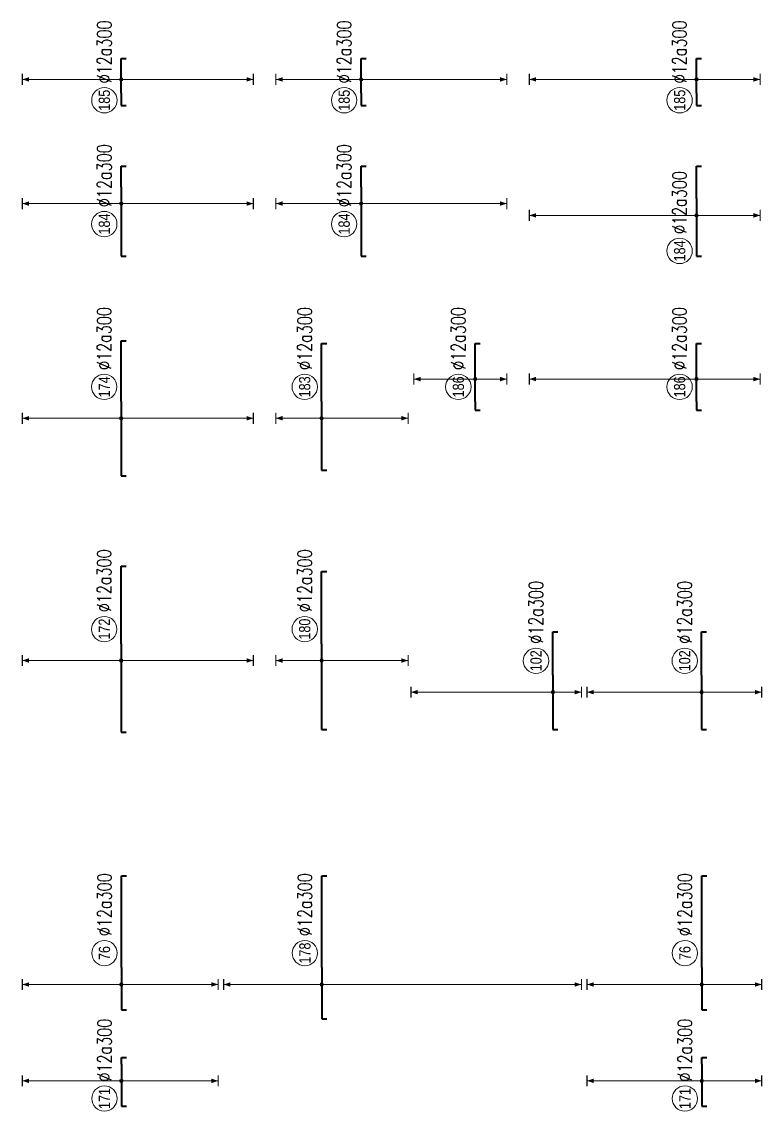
# Model space of a CAD drawing. Header units: millimetres. Extents: x -247377 to 927516, y -864259 to 155594.
# Drawn here: x 49699 to 75989, y -366150 to -327479 of the extents above; entities that cross this region are included whole.
import ezdxf
from ezdxf.enums import TextEntityAlignment as Align

# ---------------------------------------------------------------- set-up
doc = ezdxf.new("R2010")
doc.units = ezdxf.units.MM
doc.header["$MEASUREMENT"] = 0
for name, color, linetype, lineweight in [('NDC_S_DIM', 1, 'Continuous', 15), ('NDC_S_REBAR', 4, 'Continuous', 35), ('NDC_S_VN TEXT', 7, 'Continuous', 20)]:
    doc.layers.add(name, color=color, linetype=linetype, lineweight=lineweight)
doc.styles.add('ARIAL', font='arial.ttf', dxfattribs={"width": 0.8})
doc.styles.add('NDC_EN TXT', font='romans.shx', dxfattribs={"width": 0.8})

# ---------------------------------------------------------------- blocks, each defined once
blk = doc.blocks.new('*U291')
h = blk.add_hatch(color=6)
edge = h.paths.add_edge_path()
edge.add_arc((-2.99, 0), 0.3, 0, 360)
at = {"layer": 'NDC_S_DIM', "color": 8}
for q in [(-2.99, 17.57), (-2.99, -17.18)]:
    blk.add_line((-2.99, 0), q, dxfattribs=at)
for points in [[(-3.99, 17.57, 0.2, 0.2, 0), (-1.99, 17.57, 0, 0, 0)], [(-3.99, -17.18, 0.2, 0.2, 0), (-1.99, -17.18, 0, 0, 0)]]:
    blk.add_lwpolyline(points, format="xyseb", dxfattribs=at)
at = {"layer": 'NDC_S_DIM'}
blk.add_circle((2.58, 3), 2.25, dxfattribs=at)
at = {"layer": 'NDC_S_DIM', "color": 6}
blk.add_circle((-2.99, 0), 0.3, dxfattribs=at)
at = {"layer": 'NDC_S_DIM', "color": 8}
for points in [[(-3.39, 16.37), (-2.99, 17.57), (-2.59, 16.37)], [(-3.39, -15.98), (-2.99, -17.18), (-2.59, -15.98)]]:
    blk.add_solid(points, dxfattribs=at)
at = {"layer": 'NDC_S_REBAR'}
for p, q in [((0, 0), (-7.48, 0)), ((-7.48, 0), (-7.48, -0.9)), ((0, 0), (16.27, 0)), ((16.27, 0), (16.27, -0.9)), ((-7.48, -0.9), (-7.48, -0.9)), ((16.27, -0.9), (16.27, -0.9))]:
    blk.add_line(p, q, dxfattribs=at)
at = {"layer": 'NDC_S_VN TEXT', "style": 'ARIAL', "width": 0.8}
blk.add_attdef('KHT', text='', height=2, dxfattribs=at).set_placement((2.58, 3), align=Align.MIDDLE_CENTER)
at = {"layer": 'NDC_S_VN TEXT', "color": 3, "style": 'NDC_EN TXT', "width": 0.75}
blk.add_attdef('DKT', (5.58, 1.75), '', height=2.5, dxfattribs=at)
blk = doc.blocks.new('*U290')
h = blk.add_hatch(color=6)
edge = h.paths.add_edge_path()
edge.add_arc((-2.99, 0), 0.3, 0, 360)
at = {"layer": 'NDC_S_DIM', "color": 8}
for q in [(-2.99, 17.57), (-2.99, -17.18)]:
    blk.add_line((-2.99, 0), q, dxfattribs=at)
for points in [[(-3.99, 17.57, 0.2, 0.2, 0), (-1.99, 17.57, 0, 0, 0)], [(-3.99, -17.18, 0.2, 0.2, 0), (-1.99, -17.18, 0, 0, 0)]]:
    blk.add_lwpolyline(points, format="xyseb", dxfattribs=at)
at = {"layer": 'NDC_S_DIM'}
blk.add_circle((-6.13, 3), 2.25, dxfattribs=at)
at = {"layer": 'NDC_S_DIM', "color": 6}
blk.add_circle((-2.99, 0), 0.3, dxfattribs=at)
at = {"layer": 'NDC_S_DIM', "color": 8}
for points in [[(-3.39, 16.37), (-2.99, 17.57), (-2.59, 16.37)], [(-3.39, -15.98), (-2.99, -17.18), (-2.59, -15.98)]]:
    blk.add_solid(points, dxfattribs=at)
at = {"layer": 'NDC_S_REBAR'}
for p, q in [((0, 0), (-7.48, 0)), ((-7.48, 0), (-7.48, -0.9)), ((0, 0), (1.13, 0)), ((1.13, 0), (1.13, -0.9)), ((-7.48, -0.9), (-7.48, -0.9)), ((1.13, -0.9), (1.13, -0.9))]:
    blk.add_line(p, q, dxfattribs=at)
at = {"layer": 'NDC_S_VN TEXT', "style": 'ARIAL', "width": 0.8}
blk.add_attdef('KHT', text='', height=2, dxfattribs=at).set_placement((-6.13, 3), align=Align.MIDDLE_CENTER)
at = {"layer": 'NDC_S_VN TEXT', "color": 3, "style": 'NDC_EN TXT', "width": 0.75}
blk.add_attdef('DKT', (-3.13, 1.75), '', height=2.5, dxfattribs=at)
blk = doc.blocks.new('*U292')
h = blk.add_hatch(color=6)
edge = h.paths.add_edge_path()
edge.add_arc((-2.99, 0), 0.3, 0, 360)
at = {"layer": 'NDC_S_DIM', "color": 8}
for q in [(-2.99, 17.54), (-2.99, -23.46)]:
    blk.add_line((-2.99, 0), q, dxfattribs=at)
for points in [[(-3.99, 17.54, 0.2, 0.2, 0), (-1.99, 17.54, 0, 0, 0)], [(-3.99, -23.46, 0.2, 0.2, 0), (-1.99, -23.46, 0, 0, 0)]]:
    blk.add_lwpolyline(points, format="xyseb", dxfattribs=at)
at = {"layer": 'NDC_S_DIM'}
blk.add_circle((2.58, 3), 2.25, dxfattribs=at)
at = {"layer": 'NDC_S_DIM', "color": 6}
blk.add_circle((-2.99, 0), 0.3, dxfattribs=at)
at = {"layer": 'NDC_S_DIM', "color": 8}
for points in [[(-3.39, 16.34), (-2.99, 17.54), (-2.59, 16.34)], [(-3.39, -22.26), (-2.99, -23.46), (-2.59, -22.26)]]:
    blk.add_solid(points, dxfattribs=at)
at = {"layer": 'NDC_S_REBAR'}
for p, q in [((0, 0), (-15.73, 0)), ((-15.73, 0), (-15.73, -0.9)), ((0, 0), (13.77, 0)), ((13.77, 0), (13.77, -0.9)), ((-15.73, -0.9), (-15.73, -0.9)), ((13.77, -0.9), (13.77, -0.9))]:
    blk.add_line(p, q, dxfattribs=at)
at = {"layer": 'NDC_S_VN TEXT', "style": 'ARIAL', "width": 0.8}
blk.add_attdef('KHT', text='', height=2, dxfattribs=at).set_placement((2.58, 3), align=Align.MIDDLE_CENTER)
at = {"layer": 'NDC_S_VN TEXT', "color": 3, "style": 'NDC_EN TXT', "width": 0.75}
blk.add_attdef('DKT', (5.58, 1.75), '', height=2.5, dxfattribs=at)
blk = doc.blocks.new('*U293')
h = blk.add_hatch(color=6)
edge = h.paths.add_edge_path()
edge.add_arc((-2.99, 0), 0.3, 0, 360)
at = {"layer": 'NDC_S_DIM', "color": 8}
for q in [(-2.99, 17.54), (-2.99, -23.46)]:
    blk.add_line((-2.99, 0), q, dxfattribs=at)
for points in [[(-3.99, 17.54, 0.2, 0.2, 0), (-1.99, 17.54, 0, 0, 0)], [(-3.99, -23.46, 0.2, 0.2, 0), (-1.99, -23.46, 0, 0, 0)]]:
    blk.add_lwpolyline(points, format="xyseb", dxfattribs=at)
at = {"layer": 'NDC_S_DIM'}
blk.add_circle((2.58, 3), 2.25, dxfattribs=at)
at = {"layer": 'NDC_S_DIM', "color": 6}
blk.add_circle((-2.99, 0), 0.3, dxfattribs=at)
at = {"layer": 'NDC_S_DIM', "color": 8}
for points in [[(-3.39, 16.34), (-2.99, 17.54), (-2.59, 16.34)], [(-3.39, -22.26), (-2.99, -23.46), (-2.59, -22.26)]]:
    blk.add_solid(points, dxfattribs=at)
at = {"layer": 'NDC_S_REBAR'}
for p, q in [((0, 0), (-13.23, 0)), ((-13.23, 0), (-13.23, -0.9)), ((0, 0), (10.77, 0)), ((10.77, 0), (10.77, -0.9)), ((-13.23, -0.9), (-13.23, -0.9)), ((10.77, -0.9), (10.77, -0.9))]:
    blk.add_line(p, q, dxfattribs=at)
at = {"layer": 'NDC_S_VN TEXT', "style": 'ARIAL', "width": 0.8}
blk.add_attdef('KHT', text='', height=2, dxfattribs=at).set_placement((2.58, 3), align=Align.MIDDLE_CENTER)
at = {"layer": 'NDC_S_VN TEXT', "color": 3, "style": 'NDC_EN TXT', "width": 0.75}
blk.add_attdef('DKT', (5.58, 1.75), '', height=2.5, dxfattribs=at)
blk = doc.blocks.new('*U294')
h = blk.add_hatch(color=6)
edge = h.paths.add_edge_path()
edge.add_arc((-2.99, 0), 0.3, 0, 360)
at = {"layer": 'NDC_S_DIM', "color": 8}
for q in [(-2.99, 17.55), (-2.99, -23.45)]:
    blk.add_line((-2.99, 0), q, dxfattribs=at)
for points in [[(-3.99, 17.55, 0.2, 0.2, 0), (-1.99, 17.55, 0, 0, 0)], [(-3.99, -23.45, 0.2, 0.2, 0), (-1.99, -23.45, 0, 0, 0)]]:
    blk.add_lwpolyline(points, format="xyseb", dxfattribs=at)
at = {"layer": 'NDC_S_DIM'}
blk.add_circle((-6.62, 3), 2.25, dxfattribs=at)
at = {"layer": 'NDC_S_DIM', "color": 6}
blk.add_circle((-2.99, 0), 0.3, dxfattribs=at)
at = {"layer": 'NDC_S_DIM', "color": 8}
for points in [[(-3.39, 16.35), (-2.99, 17.55), (-2.59, 16.35)], [(-3.39, -22.25), (-2.99, -23.45), (-2.59, -22.25)]]:
    blk.add_solid(points, dxfattribs=at)
at = {"layer": 'NDC_S_REBAR'}
for p, q in [((0, 0), (-12.33, 0)), ((-12.33, 0), (-12.33, -0.9)), ((0, 0), (3.68, 0)), ((3.68, 0), (3.68, -0.9)), ((-12.33, -0.9), (-12.33, -0.9)), ((3.68, -0.9), (3.68, -0.9))]:
    blk.add_line(p, q, dxfattribs=at)
at = {"layer": 'NDC_S_VN TEXT', "style": 'ARIAL', "width": 0.8}
blk.add_attdef('KHT', text='', height=2, dxfattribs=at).set_placement((-6.62, 3), align=Align.MIDDLE_CENTER)
at = {"layer": 'NDC_S_VN TEXT', "color": 3, "style": 'NDC_EN TXT', "width": 0.75}
blk.add_attdef('DKT', (-3.62, 1.75), '', height=2.5, dxfattribs=at)
blk = doc.blocks.new('*U295')
h = blk.add_hatch(color=6)
edge = h.paths.add_edge_path()
edge.add_arc((-2.99, 0), 0.3, 0, 360)
at = {"layer": 'NDC_S_DIM', "color": 8}
for q in [(-2.99, 17.41), (-2.99, -46.09)]:
    blk.add_line((-2.99, 0), q, dxfattribs=at)
for points in [[(-3.99, 17.41, 0.2, 0.2, 0), (-1.99, 17.41, 0, 0, 0)], [(-3.99, -46.09, 0.2, 0.2, 0), (-1.99, -46.09, 0, 0, 0)]]:
    blk.add_lwpolyline(points, format="xyseb", dxfattribs=at)
at = {"layer": 'NDC_S_DIM'}
blk.add_circle((2.58, 3), 2.25, dxfattribs=at)
at = {"layer": 'NDC_S_DIM', "color": 6}
blk.add_circle((-2.99, 0), 0.3, dxfattribs=at)
at = {"layer": 'NDC_S_DIM', "color": 8}
for points in [[(-3.39, 16.21), (-2.99, 17.41), (-2.59, 16.21)], [(-3.39, -44.89), (-2.99, -46.09), (-2.59, -44.89)]]:
    blk.add_solid(points, dxfattribs=at)
at = {"layer": 'NDC_S_REBAR'}
for p, q in [((0, 0), (-9.09, 0)), ((-9.09, 0), (-9.09, -0.9)), ((0, 0), (16.27, 0)), ((16.27, 0), (16.27, -0.9)), ((-9.09, -0.9), (-9.09, -0.9)), ((16.27, -0.9), (16.27, -0.9))]:
    blk.add_line(p, q, dxfattribs=at)
at = {"layer": 'NDC_S_VN TEXT', "style": 'ARIAL', "width": 0.8}
blk.add_attdef('KHT', text='', height=2, dxfattribs=at).set_placement((2.58, 3), align=Align.MIDDLE_CENTER)
at = {"layer": 'NDC_S_VN TEXT', "color": 3, "style": 'NDC_EN TXT', "width": 0.75}
blk.add_attdef('DKT', (5.58, 1.75), '', height=2.5, dxfattribs=at)
blk = doc.blocks.new('*U296')
h = blk.add_hatch(color=6)
edge = h.paths.add_edge_path()
edge.add_arc((-2.99, 0), 0.3, 0, 360)
at = {"layer": 'NDC_S_DIM', "color": 8}
for q in [(-2.99, 8.13), (-2.99, -15.37)]:
    blk.add_line((-2.99, 0), q, dxfattribs=at)
for points in [[(-3.99, 8.13, 0.2, 0.2, 0), (-1.99, 8.13, 0, 0, 0)], [(-3.99, -15.37, 0.2, 0.2, 0), (-1.99, -15.37, 0, 0, 0)]]:
    blk.add_lwpolyline(points, format="xyseb", dxfattribs=at)
at = {"layer": 'NDC_S_DIM'}
blk.add_circle((2.58, 3), 2.25, dxfattribs=at)
at = {"layer": 'NDC_S_DIM', "color": 6}
blk.add_circle((-2.99, 0), 0.3, dxfattribs=at)
at = {"layer": 'NDC_S_DIM', "color": 8}
for points in [[(-3.39, 6.93), (-2.99, 8.13), (-2.59, 6.93)], [(-3.39, -14.17), (-2.99, -15.37), (-2.59, -14.17)]]:
    blk.add_solid(points, dxfattribs=at)
at = {"layer": 'NDC_S_REBAR'}
for p, q in [((0, 0), (-15.23, 0)), ((-15.23, 0), (-15.23, -0.9)), ((0, 0), (12.79, 0)), ((12.79, 0), (12.79, -0.9)), ((-15.23, -0.9), (-15.23, -0.9)), ((12.79, -0.9), (12.79, -0.9))]:
    blk.add_line(p, q, dxfattribs=at)
at = {"layer": 'NDC_S_VN TEXT', "style": 'ARIAL', "width": 0.8}
blk.add_attdef('KHT', text='', height=2, dxfattribs=at).set_placement((2.58, 3), align=Align.MIDDLE_CENTER)
at = {"layer": 'NDC_S_VN TEXT', "color": 3, "style": 'NDC_EN TXT', "width": 0.75}
blk.add_attdef('DKT', (5.58, 1.75), '', height=2.5, dxfattribs=at)
blk = doc.blocks.new('*U297')
h = blk.add_hatch(color=6)
edge = h.paths.add_edge_path()
edge.add_arc((-2.99, 0), 0.3, 0, 360)
at = {"layer": 'NDC_S_DIM', "color": 8}
for q in [(-2.99, 8.13), (-2.99, -15.37)]:
    blk.add_line((-2.99, 0), q, dxfattribs=at)
for points in [[(-3.99, 8.13, 0.2, 0.2, 0), (-1.99, 8.13, 0, 0, 0)], [(-3.99, -15.37, 0.2, 0.2, 0), (-1.99, -15.37, 0, 0, 0)]]:
    blk.add_lwpolyline(points, format="xyseb", dxfattribs=at)
at = {"layer": 'NDC_S_DIM'}
blk.add_circle((2.58, 3), 2.25, dxfattribs=at)
at = {"layer": 'NDC_S_DIM', "color": 6}
blk.add_circle((-2.99, 0), 0.3, dxfattribs=at)
at = {"layer": 'NDC_S_DIM', "color": 8}
for points in [[(-3.39, 6.93), (-2.99, 8.13), (-2.59, 6.93)], [(-3.39, -14.17), (-2.99, -15.37), (-2.59, -14.17)]]:
    blk.add_solid(points, dxfattribs=at)
at = {"layer": 'NDC_S_REBAR'}
for p, q in [((0, 0), (-12.21, 0)), ((-12.21, 0), (-12.21, -0.9)), ((0, 0), (10.29, 0)), ((10.29, 0), (10.29, -0.9)), ((-12.21, -0.9), (-12.21, -0.9)), ((10.29, -0.9), (10.29, -0.9))]:
    blk.add_line(p, q, dxfattribs=at)
at = {"layer": 'NDC_S_VN TEXT', "style": 'ARIAL', "width": 0.8}
blk.add_attdef('KHT', text='', height=2, dxfattribs=at).set_placement((2.58, 3), align=Align.MIDDLE_CENTER)
at = {"layer": 'NDC_S_VN TEXT', "color": 3, "style": 'NDC_EN TXT', "width": 0.75}
blk.add_attdef('DKT', (5.58, 1.75), '', height=2.5, dxfattribs=at)
blk = doc.blocks.new('*U298')
h = blk.add_hatch(color=6)
edge = h.paths.add_edge_path()
edge.add_arc((-2.99, 0), 0.3, 0, 360)
at = {"layer": 'NDC_S_DIM', "color": 8}
for q in [(-2.99, 15.13), (-2.99, -25.87)]:
    blk.add_line((-2.99, 0), q, dxfattribs=at)
for points in [[(-3.99, 15.13, 0.2, 0.2, 0), (-1.99, 15.13, 0, 0, 0)], [(-3.99, -25.87, 0.2, 0.2, 0), (-1.99, -25.87, 0, 0, 0)]]:
    blk.add_lwpolyline(points, format="xyseb", dxfattribs=at)
at = {"layer": 'NDC_S_DIM'}
blk.add_circle((-6.62, 3), 2.25, dxfattribs=at)
at = {"layer": 'NDC_S_DIM', "color": 6}
blk.add_circle((-2.99, 0), 0.3, dxfattribs=at)
at = {"layer": 'NDC_S_DIM', "color": 8}
for points in [[(-3.39, 13.93), (-2.99, 15.13), (-2.59, 13.93)], [(-3.39, -24.67), (-2.99, -25.87), (-2.59, -24.67)]]:
    blk.add_solid(points, dxfattribs=at)
at = {"layer": 'NDC_S_REBAR'}
for p, q in [((0, 0), (-12.33, 0)), ((-12.33, 0), (-12.33, -0.9)), ((0, 0), (3.68, 0)), ((3.68, 0), (3.68, -0.9)), ((-12.33, -0.9), (-12.33, -0.9)), ((3.68, -0.9), (3.68, -0.9))]:
    blk.add_line(p, q, dxfattribs=at)
at = {"layer": 'NDC_S_VN TEXT', "style": 'ARIAL', "width": 0.8}
blk.add_attdef('KHT', text='', height=2, dxfattribs=at).set_placement((-6.62, 3), align=Align.MIDDLE_CENTER)
at = {"layer": 'NDC_S_VN TEXT', "color": 3, "style": 'NDC_EN TXT', "width": 0.75}
blk.add_attdef('DKT', (-3.62, 1.75), '', height=2.5, dxfattribs=at)
blk = doc.blocks.new('*U299')
h = blk.add_hatch(color=6)
edge = h.paths.add_edge_path()
edge.add_arc((-2.99, 0), 0.3, 0, 360)
at = {"layer": 'NDC_S_DIM', "color": 8}
for q in [(-2.99, 25.19), (-2.99, -5.06)]:
    blk.add_line((-2.99, 0), q, dxfattribs=at)
for points in [[(-3.99, 25.19, 0.2, 0.2, 0), (-1.99, 25.19, 0, 0, 0)], [(-3.99, -5.06, 0.2, 0.2, 0), (-1.99, -5.06, 0, 0, 0)]]:
    blk.add_lwpolyline(points, format="xyseb", dxfattribs=at)
at = {"layer": 'NDC_S_DIM'}
blk.add_circle((2.58, 3), 2.25, dxfattribs=at)
at = {"layer": 'NDC_S_DIM', "color": 6}
blk.add_circle((-2.99, 0), 0.3, dxfattribs=at)
at = {"layer": 'NDC_S_DIM', "color": 8}
for points in [[(-3.39, 23.99), (-2.99, 25.19), (-2.59, 23.99)], [(-3.39, -3.86), (-2.99, -5.06), (-2.59, -3.86)]]:
    blk.add_solid(points, dxfattribs=at)
at = {"layer": 'NDC_S_REBAR'}
for p, q in [((0, 0), (-9.62, 0)), ((-9.62, 0), (-9.62, -0.9)), ((0, 0), (7.73, 0)), ((7.73, 0), (7.73, -0.9)), ((-9.62, -0.9), (-9.62, -0.9)), ((7.73, -0.9), (7.73, -0.9))]:
    blk.add_line(p, q, dxfattribs=at)
at = {"layer": 'NDC_S_VN TEXT', "style": 'ARIAL', "width": 0.8}
blk.add_attdef('KHT', text='', height=2, dxfattribs=at).set_placement((2.58, 3), align=Align.MIDDLE_CENTER)
at = {"layer": 'NDC_S_VN TEXT', "color": 3, "style": 'NDC_EN TXT', "width": 0.75}
blk.add_attdef('DKT', (5.58, 1.75), '', height=2.5, dxfattribs=at)
blk = doc.blocks.new('*U303')
h = blk.add_hatch(color=6)
edge = h.paths.add_edge_path()
edge.add_arc((-2.99, 0), 0.3, 0, 360)
at = {"layer": 'NDC_S_DIM', "color": 8}
for q in [(-2.99, 20.34), (-2.99, -10.66)]:
    blk.add_line((-2.99, 0), q, dxfattribs=at)
for points in [[(-3.99, 20.34, 0.2, 0.2, 0), (-1.99, 20.34, 0, 0, 0)], [(-3.99, -10.66, 0.2, 0.2, 0), (-1.99, -10.66, 0, 0, 0)]]:
    blk.add_lwpolyline(points, format="xyseb", dxfattribs=at)
at = {"layer": 'NDC_S_DIM'}
blk.add_circle((2.58, 3), 2.25, dxfattribs=at)
at = {"layer": 'NDC_S_DIM', "color": 6}
blk.add_circle((-2.99, 0), 0.3, dxfattribs=at)
at = {"layer": 'NDC_S_DIM', "color": 8}
for points in [[(-3.39, 19.14), (-2.99, 20.34), (-2.59, 19.14)], [(-3.39, -9.46), (-2.99, -10.66), (-2.59, -9.46)]]:
    blk.add_solid(points, dxfattribs=at)
at = {"layer": 'NDC_S_REBAR'}
for p, q in [((0, 0), (-9.62, 0)), ((-9.62, 0), (-9.62, -0.9)), ((0, 0), (7.73, 0)), ((7.73, 0), (7.73, -0.9)), ((-9.62, -0.9), (-9.62, -0.9)), ((7.73, -0.9), (7.73, -0.9))]:
    blk.add_line(p, q, dxfattribs=at)
at = {"layer": 'NDC_S_VN TEXT', "style": 'ARIAL', "width": 0.8}
blk.add_attdef('KHT', text='', height=2, dxfattribs=at).set_placement((2.58, 3), align=Align.MIDDLE_CENTER)
at = {"layer": 'NDC_S_VN TEXT', "color": 3, "style": 'NDC_EN TXT', "width": 0.75}
blk.add_attdef('DKT', (5.58, 1.75), '', height=2.5, dxfattribs=at)
blk = doc.blocks.new('*U301')
h = blk.add_hatch(color=6)
edge = h.paths.add_edge_path()
edge.add_arc((-2.99, 0), 0.3, 0, 360)
at = {"layer": 'NDC_S_DIM', "color": 8}
for q in [(-2.99, 20.37), (-2.99, -10.63)]:
    blk.add_line((-2.99, 0), q, dxfattribs=at)
for points in [[(-3.99, 20.37, 0.2, 0.2, 0), (-1.99, 20.37, 0, 0, 0)], [(-3.99, -10.63, 0.2, 0.2, 0), (-1.99, -10.63, 0, 0, 0)]]:
    blk.add_lwpolyline(points, format="xyseb", dxfattribs=at)
at = {"layer": 'NDC_S_DIM'}
blk.add_circle((2.58, 3), 2.25, dxfattribs=at)
at = {"layer": 'NDC_S_DIM', "color": 6}
blk.add_circle((-2.99, 0), 0.3, dxfattribs=at)
at = {"layer": 'NDC_S_DIM', "color": 8}
for points in [[(-3.39, 19.17), (-2.99, 20.37), (-2.59, 19.17)], [(-3.39, -9.43), (-2.99, -10.63), (-2.59, -9.43)]]:
    blk.add_solid(points, dxfattribs=at)
at = {"layer": 'NDC_S_REBAR'}
for p, q in [((0, 0), (-7.48, 0)), ((-7.48, 0), (-7.48, -0.9)), ((0, 0), (16.27, 0)), ((16.27, 0), (16.27, -0.9)), ((-7.48, -0.9), (-7.48, -0.9)), ((16.27, -0.9), (16.27, -0.9))]:
    blk.add_line(p, q, dxfattribs=at)
at = {"layer": 'NDC_S_VN TEXT', "style": 'ARIAL', "width": 0.8}
blk.add_attdef('KHT', text='', height=2, dxfattribs=at).set_placement((2.58, 3), align=Align.MIDDLE_CENTER)
at = {"layer": 'NDC_S_VN TEXT', "color": 3, "style": 'NDC_EN TXT', "width": 0.75}
blk.add_attdef('DKT', (5.58, 1.75), '', height=2.5, dxfattribs=at)
blk = doc.blocks.new('*U300')
h = blk.add_hatch(color=6)
edge = h.paths.add_edge_path()
edge.add_arc((-2.99, 0), 0.3, 0, 360)
at = {"layer": 'NDC_S_DIM', "color": 8}
for q in [(-2.99, 20.37), (-2.99, -10.63)]:
    blk.add_line((-2.99, 0), q, dxfattribs=at)
for points in [[(-3.99, 20.37, 0.2, 0.2, 0), (-1.99, 20.37, 0, 0, 0)], [(-3.99, -10.63, 0.2, 0.2, 0), (-1.99, -10.63, 0, 0, 0)]]:
    blk.add_lwpolyline(points, format="xyseb", dxfattribs=at)
at = {"layer": 'NDC_S_DIM'}
blk.add_circle((-6.13, 3), 2.25, dxfattribs=at)
at = {"layer": 'NDC_S_DIM', "color": 6}
blk.add_circle((-2.99, 0), 0.3, dxfattribs=at)
at = {"layer": 'NDC_S_DIM', "color": 8}
for points in [[(-3.39, 19.17), (-2.99, 20.37), (-2.59, 19.17)], [(-3.39, -9.43), (-2.99, -10.63), (-2.59, -9.43)]]:
    blk.add_solid(points, dxfattribs=at)
at = {"layer": 'NDC_S_REBAR'}
for p, q in [((0, 0), (-7.48, 0)), ((-7.48, 0), (-7.48, -0.9)), ((0, 0), (1.13, 0)), ((1.13, 0), (1.13, -0.9)), ((-7.48, -0.9), (-7.48, -0.9)), ((1.13, -0.9), (1.13, -0.9))]:
    blk.add_line(p, q, dxfattribs=at)
at = {"layer": 'NDC_S_VN TEXT', "style": 'ARIAL', "width": 0.8}
blk.add_attdef('KHT', text='', height=2, dxfattribs=at).set_placement((-6.13, 3), align=Align.MIDDLE_CENTER)
at = {"layer": 'NDC_S_VN TEXT', "color": 3, "style": 'NDC_EN TXT', "width": 0.75}
blk.add_attdef('DKT', (-3.13, 1.75), '', height=2.5, dxfattribs=at)
blk = doc.blocks.new('*U312')
h = blk.add_hatch(color=6)
edge = h.paths.add_edge_path()
edge.add_arc((3.96, 0), 0.3, 0, 360)
at = {"layer": 'NDC_S_DIM', "color": 8}
for q in [(3.96, 10.9), (3.96, -5.6)]:
    blk.add_line((3.96, 0), q, dxfattribs=at)
for points in [[(2.96, 10.9, 0.2, 0.2, 0), (4.96, 10.9, 0, 0, 0)], [(2.96, -5.6, 0.2, 0.2, 0), (4.96, -5.6, 0, 0, 0)]]:
    blk.add_lwpolyline(points, format="xyseb", dxfattribs=at)
at = {"layer": 'NDC_S_DIM'}
blk.add_circle((2.58, 3), 2.25, dxfattribs=at)
at = {"layer": 'NDC_S_DIM', "color": 6}
blk.add_circle((3.96, 0), 0.3, dxfattribs=at)
at = {"layer": 'NDC_S_DIM', "color": 8}
for points in [[(3.56, 9.7), (3.96, 10.9), (4.36, 9.7)], [(3.56, -4.4), (3.96, -5.6), (4.36, -4.4)]]:
    blk.add_solid(points, dxfattribs=at)
at = {"layer": 'NDC_S_REBAR'}
for p, q in [((0, 0), (-1.57, 0)), ((-1.57, 0), (-1.57, -0.9)), ((0, 0), (10.28, 0)), ((10.28, 0), (10.28, -0.9)), ((-1.57, -0.9), (-1.57, -0.9)), ((10.28, -0.9), (10.28, -0.9))]:
    blk.add_line(p, q, dxfattribs=at)
at = {"layer": 'NDC_S_VN TEXT', "style": 'ARIAL', "width": 0.8}
blk.add_attdef('KHT', text='', height=2, dxfattribs=at).set_placement((2.58, 3), align=Align.MIDDLE_CENTER)
at = {"layer": 'NDC_S_VN TEXT', "color": 3, "style": 'NDC_EN TXT', "width": 0.75}
blk.add_attdef('DKT', (5.58, 1.75), '', height=2.5, dxfattribs=at)
blk = doc.blocks.new('*U314')
h = blk.add_hatch(color=6)
edge = h.paths.add_edge_path()
edge.add_arc((3.96, 0), 0.3, 0, 360)
at = {"layer": 'NDC_S_DIM', "color": 8}
for q in [(3.96, 29.68), (3.96, -11.32)]:
    blk.add_line((3.96, 0), q, dxfattribs=at)
for points in [[(2.96, 29.68, 0.2, 0.2, 0), (4.96, 29.68, 0, 0, 0)], [(2.96, -11.32, 0.2, 0.2, 0), (4.96, -11.32, 0, 0, 0)]]:
    blk.add_lwpolyline(points, format="xyseb", dxfattribs=at)
at = {"layer": 'NDC_S_DIM'}
blk.add_circle((2.58, 3), 2.25, dxfattribs=at)
at = {"layer": 'NDC_S_DIM', "color": 6}
blk.add_circle((3.96, 0), 0.3, dxfattribs=at)
at = {"layer": 'NDC_S_DIM', "color": 8}
for points in [[(3.56, 28.48), (3.96, 29.68), (4.36, 28.48)], [(3.56, -10.12), (3.96, -11.32), (4.36, -10.12)]]:
    blk.add_solid(points, dxfattribs=at)
at = {"layer": 'NDC_S_REBAR'}
for p, q in [((0, 0), (-1.57, 0)), ((-1.57, 0), (-1.57, -0.9)), ((0, 0), (10.28, 0)), ((10.28, 0), (10.28, -0.9)), ((-1.57, -0.9), (-1.57, -0.9)), ((10.28, -0.9), (10.28, -0.9))]:
    blk.add_line(p, q, dxfattribs=at)
at = {"layer": 'NDC_S_VN TEXT', "style": 'ARIAL', "width": 0.8}
blk.add_attdef('KHT', text='', height=2, dxfattribs=at).set_placement((2.58, 3), align=Align.MIDDLE_CENTER)
at = {"layer": 'NDC_S_VN TEXT', "color": 3, "style": 'NDC_EN TXT', "width": 0.75}
blk.add_attdef('DKT', (5.58, 1.75), '', height=2.5, dxfattribs=at)
blk = doc.blocks.new('*U310')
h = blk.add_hatch(color=6)
edge = h.paths.add_edge_path()
edge.add_arc((2.44, 0), 0.3, 0, 360)
at = {"layer": 'NDC_S_DIM', "color": 8}
for q in [(2.44, 29.69), (2.44, -11.31)]:
    blk.add_line((2.44, 0), q, dxfattribs=at)
for points in [[(1.44, 29.69, 0.2, 0.2, 0), (3.44, 29.69, 0, 0, 0)], [(1.44, -11.31, 0.2, 0.2, 0), (3.44, -11.31, 0, 0, 0)]]:
    blk.add_lwpolyline(points, format="xyseb", dxfattribs=at)
at = {"layer": 'NDC_S_DIM'}
blk.add_circle((-1.26, 3), 2.25, dxfattribs=at)
at = {"layer": 'NDC_S_DIM', "color": 6}
blk.add_circle((2.44, 0), 0.3, dxfattribs=at)
at = {"layer": 'NDC_S_DIM', "color": 8}
for points in [[(2.04, 28.49), (2.44, 29.69), (2.84, 28.49)], [(2.04, -10.11), (2.44, -11.31), (2.84, -10.11)]]:
    blk.add_solid(points, dxfattribs=at)
at = {"layer": 'NDC_S_REBAR'}
for p, q in [((0, 0), (-2.2, 0)), ((-2.2, 0), (-2.2, -0.9)), ((0, 0), (6.17, 0)), ((6.17, 0), (6.17, -0.9)), ((-2.2, -0.9), (-2.2, -0.9)), ((6.17, -0.9), (6.17, -0.9))]:
    blk.add_line(p, q, dxfattribs=at)
at = {"layer": 'NDC_S_VN TEXT', "style": 'ARIAL', "width": 0.8}
blk.add_attdef('KHT', text='', height=2, dxfattribs=at).set_placement((-1.26, 3), align=Align.MIDDLE_CENTER)
at = {"layer": 'NDC_S_VN TEXT', "color": 3, "style": 'NDC_EN TXT', "width": 0.75}
blk.add_attdef('DKT', (1.74, 1.75), '', height=2.5, dxfattribs=at)
blk = doc.blocks.new('*U313')
h = blk.add_hatch(color=6)
edge = h.paths.add_edge_path()
edge.add_arc((-2.99, 0), 0.3, 0, 360)
at = {"layer": 'NDC_S_DIM', "color": 8}
for q in [(-2.99, 29.68), (-2.99, -11.32)]:
    blk.add_line((-2.99, 0), q, dxfattribs=at)
for points in [[(-3.99, 29.68, 0.2, 0.2, 0), (-1.99, 29.68, 0, 0, 0)], [(-3.99, -11.32, 0.2, 0.2, 0), (-1.99, -11.32, 0, 0, 0)]]:
    blk.add_lwpolyline(points, format="xyseb", dxfattribs=at)
at = {"layer": 'NDC_S_DIM'}
blk.add_circle((-9.29, 3), 2.25, dxfattribs=at)
at = {"layer": 'NDC_S_DIM', "color": 6}
blk.add_circle((-2.99, 0), 0.3, dxfattribs=at)
at = {"layer": 'NDC_S_DIM', "color": 8}
for points in [[(-3.39, 28.48), (-2.99, 29.68), (-2.59, 28.48)], [(-3.39, -10.12), (-2.99, -11.32), (-2.59, -10.12)]]:
    blk.add_solid(points, dxfattribs=at)
at = {"layer": 'NDC_S_REBAR'}
for p, q in [((0, 0), (-10.23, 0)), ((-10.23, 0), (-10.23, -0.9)), ((0, 0), (5.78, 0)), ((5.78, 0), (5.78, -0.9)), ((-10.23, -0.9), (-10.23, -0.9)), ((5.78, -0.9), (5.78, -0.9))]:
    blk.add_line(p, q, dxfattribs=at)
at = {"layer": 'NDC_S_VN TEXT', "style": 'ARIAL', "width": 0.8}
blk.add_attdef('KHT', text='', height=2, dxfattribs=at).set_placement((-9.29, 3), align=Align.MIDDLE_CENTER)
at = {"layer": 'NDC_S_VN TEXT', "color": 3, "style": 'NDC_EN TXT', "width": 0.75}
blk.add_attdef('DKT', (-6.29, 1.75), '', height=2.5, dxfattribs=at)
blk = doc.blocks.new('*U882')
h = blk.add_hatch(color=6)
edge = h.paths.add_edge_path()
edge.add_arc((2.44, 0), 0.3, 0, 360)
at = {"layer": 'NDC_S_DIM', "color": 8}
for q in [(2.44, 15.13), (2.44, -25.87)]:
    blk.add_line((2.44, 0), q, dxfattribs=at)
for points in [[(1.44, 15.13, 0.2, 0.2, 0), (3.44, 15.13, 0, 0, 0)], [(1.44, -25.87, 0.2, 0.2, 0), (3.44, -25.87, 0, 0, 0)]]:
    blk.add_lwpolyline(points, format="xyseb", dxfattribs=at)
at = {"layer": 'NDC_S_DIM'}
blk.add_circle((-1.26, 3), 2.25, dxfattribs=at)
at = {"layer": 'NDC_S_DIM', "color": 6}
blk.add_circle((2.44, 0), 0.3, dxfattribs=at)
at = {"layer": 'NDC_S_DIM', "color": 8}
for points in [[(2.04, 13.93), (2.44, 15.13), (2.84, 13.93)], [(2.04, -24.67), (2.44, -25.87), (2.84, -24.67)]]:
    blk.add_solid(points, dxfattribs=at)
at = {"layer": 'NDC_S_REBAR'}
for p, q in [((0, 0), (-2.2, 0)), ((-2.2, 0), (-2.2, -0.9)), ((0, 0), (6.17, 0)), ((6.17, 0), (6.17, -0.9)), ((-2.2, -0.9), (-2.2, -0.9)), ((6.17, -0.9), (6.17, -0.9))]:
    blk.add_line(p, q, dxfattribs=at)
at = {"layer": 'NDC_S_VN TEXT', "style": 'ARIAL', "width": 0.8}
blk.add_attdef('KHT', text='', height=2, dxfattribs=at).set_placement((-1.26, 3), align=Align.MIDDLE_CENTER)
at = {"layer": 'NDC_S_VN TEXT', "color": 3, "style": 'NDC_EN TXT', "width": 0.75}
blk.add_attdef('DKT', (1.74, 1.75), '', height=2.5, dxfattribs=at)
blk = doc.blocks.new('*U883')
h = blk.add_hatch(color=6)
edge = h.paths.add_edge_path()
edge.add_arc((2.44, 0), 0.3, 0, 360)
at = {"layer": 'NDC_S_DIM', "color": 8}
for q in [(2.44, 17.56), (2.44, -23.44)]:
    blk.add_line((2.44, 0), q, dxfattribs=at)
for points in [[(1.44, 17.56, 0.2, 0.2, 0), (3.44, 17.56, 0, 0, 0)], [(1.44, -23.44, 0.2, 0.2, 0), (3.44, -23.44, 0, 0, 0)]]:
    blk.add_lwpolyline(points, format="xyseb", dxfattribs=at)
at = {"layer": 'NDC_S_DIM'}
blk.add_circle((-1.26, 3), 2.25, dxfattribs=at)
at = {"layer": 'NDC_S_DIM', "color": 6}
blk.add_circle((2.44, 0), 0.3, dxfattribs=at)
at = {"layer": 'NDC_S_DIM', "color": 8}
for points in [[(2.04, 16.36), (2.44, 17.56), (2.84, 16.36)], [(2.04, -22.24), (2.44, -23.44), (2.84, -22.24)]]:
    blk.add_solid(points, dxfattribs=at)
at = {"layer": 'NDC_S_REBAR'}
for p, q in [((0, 0), (-2.2, 0)), ((-2.2, 0), (-2.2, -0.9)), ((0, 0), (6.17, 0)), ((6.17, 0), (6.17, -0.9)), ((-2.2, -0.9), (-2.2, -0.9)), ((6.17, -0.9), (6.17, -0.9))]:
    blk.add_line(p, q, dxfattribs=at)
at = {"layer": 'NDC_S_VN TEXT', "style": 'ARIAL', "width": 0.8}
blk.add_attdef('KHT', text='', height=2, dxfattribs=at).set_placement((-1.26, 3), align=Align.MIDDLE_CENTER)
at = {"layer": 'NDC_S_VN TEXT', "color": 3, "style": 'NDC_EN TXT', "width": 0.75}
blk.add_attdef('DKT', (1.74, 1.75), '', height=2.5, dxfattribs=at)

msp = doc.modelspace()

# ---------------------------------------------------------------- block references
at = {"xscale": 200, "yscale": 200, "zscale": 200, "rotation": 90}
for name, p, values in [('*U883', (53230.2, -330012.5), {'KHT': '185', 'DKT': '%%C12a300'}), ('*U882', (61745.1, -330012.5), {'KHT': '185', 'DKT': '%%C12a300'}), ('*U310', (73656, -330012.5), {'KHT': '185', 'DKT': '%%C12a300'}), ('*U294', (53229.5, -333334.1), {'KHT': '184', 'DKT': '%%C12a300'}), ('*U298', (61744.4, -333334.1), {'KHT': '184', 'DKT': '%%C12a300'}), ('*U313', (73655.3, -333754.2), {'KHT': '184', 'DKT': '%%C12a300'}), ('*U293', (53226.9, -340954.2), {'KHT': '174', 'DKT': '%%C12a300'}), ('*U297', (60344.2, -340954.2), {'KHT': '183', 'DKT': '%%C12a300'}), ('*U312', (65799.2, -340954.2), {'KHT': '186', 'DKT': '%%C12a300'}), ('*U314', (73655.3, -340954.2), {'KHT': '186', 'DKT': '%%C12a300'}), ('*U292', (53226.9, -349553.9), {'KHT': '172', 'DKT': '%%C12a300'}), ('*U296', (60344.2, -349553.9), {'KHT': '180', 'DKT': '%%C12a300'}), ('*U299', (68556.7, -350676.8), {'KHT': '102', 'DKT': '%%C12a300'}), ('*U303', (73836.4, -350676.8), {'KHT': '102', 'DKT': '%%C12a300'}), ('*U291', (53233.7, -361052.9), {'KHT': '76', 'DKT': '%%C12a300'}), ('*U295', (60351, -361052.9), {'KHT': '178', 'DKT': '%%C12a300'}), ('*U301', (73843.2, -361052.9), {'KHT': '76', 'DKT': '%%C12a300'}), ('*U290', (53233.7, -364474.4), {'KHT': '171', 'DKT': '%%C12a300'}), ('*U300', (73843.2, -364474.4), {'KHT': '171', 'DKT': '%%C12a300'})]:
    msp.add_blockref(name, p, dxfattribs=at).add_auto_attribs(values)

doc.saveas('drawing.dxf')
